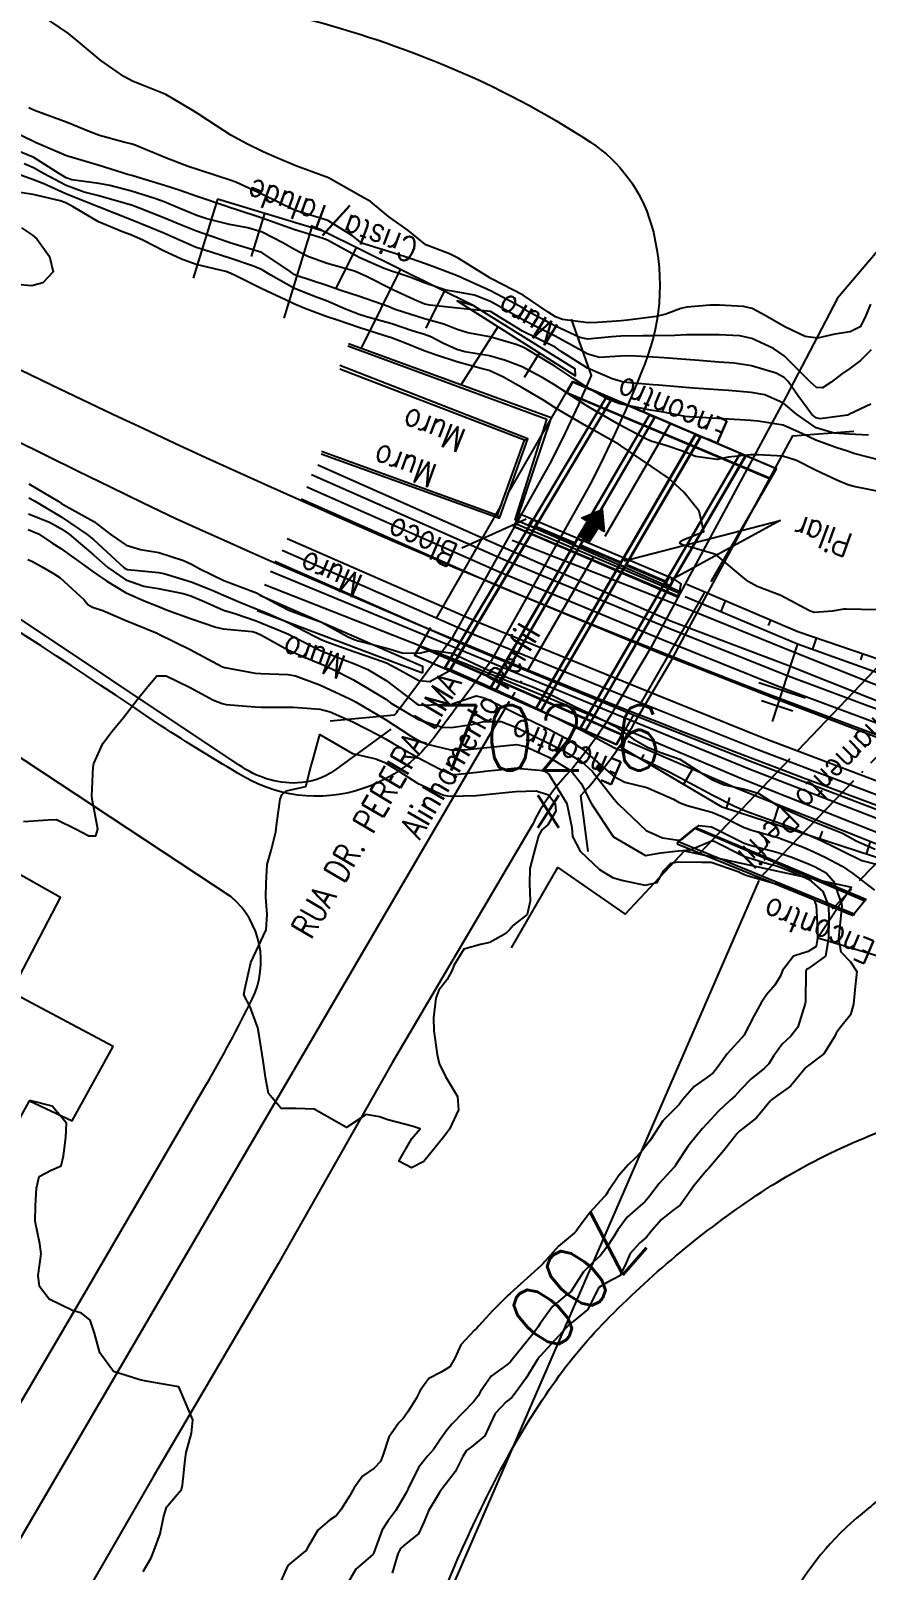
# Model space of a CAD drawing. Header units: metres. Extents: x 286371 to 293043, y 7462578 to 7466404.
# Drawn here: x 287433.1 to 287484.1, y 7465442.6 to 7465536.7 of the extents above; entities that cross this region are included whole.
import ezdxf
from ezdxf.enums import TextEntityAlignment as Align

# ---------------------------------------------------------------- set-up
doc = ezdxf.new("R2010")
doc.units = ezdxf.units.M
doc.header["$MEASUREMENT"] = 0
for name, pattern in [('CONTINUO', [0]), ('TRACEJADO', [8.7, 8, -0.7]), ('TRACO-PONTO', [9.4, 8, -0.7, 0, -0.7])]:
    doc.linetypes.add(name, pattern=pattern)
doc.layers.get('0').update_dxf_attribs({"color": 255})
for name, color, linetype in [('_POSTE', 45, 'Continuous'), ('ALINHAMENTO_PERFIL', 45, 'CONTINUO'), ('BLOCO', 45, 'CONTINUO'), ('Cotas', 45, 'Continuous'), ('Curvas de Nivel 1m', 11, 'Continuous'), ('Curvas de Nivel 5m', 15, 'Continuous'), ('Divisas', 45, 'Continuous'), ('Edificações', 30, 'Continuous'), ('EIXO', 45, 'Continuous'), ('H_TALUDE', 45, 'Continuous'), ('LASTRO', 45, 'Continuous'), ('Linha Férrea', 20, 'Continuous'), ('MURO', 30, 'Continuous'), ('PILAR', 45, 'Continuous'), ('Pontes_Viadutos_Tubos', 190, 'Continuous'), ('Pontos Cotados', 45, 'Continuous'), ('TALUDE', 45, 'Continuous'), ('TEXTO', 45, 'Continuous'), ('TRILHO', 45, 'Continuous'), ('VIADUTO', 190, 'Continuous'), ('Vias primárias', 230, 'Continuous'), ('VIGA', 190, 'Continuous')]:
    doc.layers.add(name, color=color, linetype=linetype)
doc.styles.add('ROMANS', font='romans', dxfattribs={"height": 0.2})
doc.styles.get("Standard").update_dxf_attribs({"font": 'txt.shx'})
doc.styles.add('Style-STANDARD', font='STANDARD.shx')

# ---------------------------------------------------------------- blocks, each defined once
blk = doc.blocks.new('ELVTXT_148')
at = {"layer": 'Pontos Cotados', "linetype": 'Continuous', "style": 'Style-STANDARD'}
for s, height, p in [('702.6', 4, (0, 4)), ('x', 3, (0, 0))]:
    blk.add_text(s, height=height, dxfattribs=at).set_placement(p, align=Align.MIDDLE_CENTER)
blk = doc.blocks.new('SIMB_POSTE')
at = {"color": 0, "linetype": 'Continuous', "flags": 128}
for points in [[(0, 0), (0, 5)], [(-1, 4), (1, 4)], [(-1.5, 3), (1.5, 3)]]:
    blk.add_lwpolyline(points, dxfattribs=at)
for tag in ['desc:', 'cota:', 'pto:']:
    blk.add_attdef(tag, (0, 0), '', height=1)
blk = doc.blocks.new('2DF4841587C24E1918D0B4')
at = {"layer": 'H_TALUDE', "color": 32, "linetype": 'CONTINUO', "flags": 128}
for points in [[(0, 0), (-1.476, -4.839)], [(2.87, -0.875), (2.063, -3.52)], [(5.739, -1.75), (4.055, -7.271)], [(8.472, -2.969), (7.219, -5.498)], [(11.16, -4.302), (8.775, -9.114)], [(13.848, -5.634), (12.73, -7.89)], [(17.127, -7.799), (14.887, -11.338)], [(19.662, -9.403), (18.717, -10.895)]]:
    blk.add_lwpolyline(points, dxfattribs=at)
blk = doc.blocks.new('6F364C1AE16843CE18D0B4')
at = {"layer": 'H_TALUDE', "color": 32, "linetype": 'CONTINUO', "flags": 128}
for points in [[(-34.058, 11.609), (-34.333, 10.965)], [(-31.3, 10.43), (-31.434, 10.115)], [(-28.509, 9.334), (-28.737, 8.664)], [(-25.669, 8.367), (-25.791, 8.009)], [(-22.83, 7.399), (-23.09, 6.636)], [(-19.99, 6.432), (-20.128, 6.027)], [(-17.142, 5.489), (-17.396, 4.717)], [(-14.292, 4.551), (-14.411, 4.191)], [(-11.443, 3.613), (-11.662, 2.946)], [(-8.593, 2.676), (-8.694, 2.368)], [(-5.733, 1.771), (-5.916, 1.178)], [(-2.866, 0.885), (-2.957, 0.593)], [(0, 0), (-0.178, -0.576)]]:
    blk.add_lwpolyline(points, dxfattribs=at)
blk = doc.blocks.new('64A6187C4C4F46E518D0B4')
at = {"layer": 'H_TALUDE', "color": 32, "linetype": 'CONTINUO', "flags": 128}
for points in [[(-36.462, 13.535), (-36.29, 13.827)], [(-33.879, 12.01), (-33.34, 12.923)], [(-31.271, 10.537), (-31.057, 11.193)], [(-28.42, 9.605), (-28.053, 10.727)], [(-25.569, 8.672), (-25.415, 9.143)], [(-22.718, 7.739), (-22.468, 8.503)], [(-19.868, 6.8), (-19.765, 7.107)], [(-17.026, 5.841), (-16.803, 6.501)], [(-14.183, 4.882), (-14.064, 5.234)], [(-11.341, 3.923), (-11.087, 4.673)], [(-8.501, 2.955), (-8.366, 3.344)], [(-5.667, 1.97), (-5.405, 2.726)], [(-2.834, 0.985), (-2.706, 1.352)], [(0, 0), (0.247, 0.712)]]:
    blk.add_lwpolyline(points, dxfattribs=at)

msp = doc.modelspace()

# ---------------------------------------------------------------- hatches: boundary and pattern name
at = {"layer": 'TEXTO'}
msp.add_hatch(color=256, dxfattribs=at).paths.add_polyline_path([(287466.612, 7465505.829), (287467.148, 7465506.691), (287466.783, 7465506.917), (287468.033, 7465507.416), (287468.141, 7465506.074), (287467.775, 7465506.301), (287467.24, 7465505.439)])

# ---------------------------------------------------------------- linework, layer by layer
at = {"layer": 'ALINHAMENTO_PERFIL', "linetype": 'TRACO-PONTO', "flags": 128}
for points in [[(287472.207, 7465512.698), (287462.487, 7465495.905)], [(287503.186, 7465511.323), (287477.667, 7465484.934)]]:
    msp.add_lwpolyline(points, dxfattribs=at)
at = {"layer": 'BLOCO', "linetype": 'CONTINUO'}
for points in [[(287472.41, 7465503.163, 695.95), (287472.825, 7465502.876, 695.903), (287472.746, 7465502.434, 695.845), (287472.741, 7465502.303, 694.997), (287472.643, 7465502.139, 694.921), (287472.617, 7465502.072, 694.723), (287462.644, 7465506.366, 694.607), (287462.635, 7465506.403, 694.991), (287462.741, 7465506.567, 694.982), (287462.817, 7465506.761, 695.963), (287462.953, 7465507.187, 695.746)], [(287462.741, 7465506.567, 694.982), (287472.741, 7465502.303, 694.997)], [(287462.817, 7465506.761, 695.963), (287472.746, 7465502.434, 695.845)], [(287462.953, 7465507.187, 695.746), (287472.125, 7465503.313, 695.95)], [(287462.635, 7465506.403, 694.991), (287472.643, 7465502.139, 694.921)]]:
    msp.add_polyline3d(points, dxfattribs=at)
at = {"layer": 'Curvas de Nivel 1m', "flags": 128}
for points, elevation in [([(287484.401, 7465519.971), (287484.076, 7465519.181), (287483.783, 7465518.577), (287483.17, 7465518.269), (287482.232, 7465518.144), (287481.164, 7465517.9), (287480.409, 7465517.992), (287479.174, 7465518.579), (287477.979, 7465519.273), (287477.19, 7465519.696), (287476.663, 7465519.821), (287475.193, 7465519.91), (287474.613, 7465519.903), (287473.191, 7465519.776), (287472.839, 7465519.7), (287471.914, 7465519.363), (287471.332, 7465519.222), (287471.181, 7465519.199), (287469.58, 7465518.996), (287469.177, 7465518.959), (287467.75, 7465518.851), (287467.175, 7465518.83), (287465.606, 7465519.03), (287465.18, 7465519.195), (287464.729, 7465519.471), (287463.209, 7465520.517), (287461.272, 7465521.524), (287461.224, 7465521.545), (287461.17, 7465521.581), (287459.242, 7465522.777), (287458.716, 7465523.035), (287457.254, 7465523.584), (287456.157, 7465524.496), (287455.277, 7465525.116), (287454.979, 7465525.32), (287454.624, 7465525.628), (287453.881, 7465526.231), (287453.298, 7465526.571), (287451.314, 7465527.684), (287449.325, 7465528.424), (287448.164, 7465528.899), (287447.337, 7465529.274), (287446.331, 7465529.76), (287445.352, 7465530.3), (287443.96, 7465531.201), (287443.371, 7465531.588), (287443.03, 7465531.81), (287441.388, 7465532.781), (287439.86, 7465533.395), (287439.4, 7465533.57), (287438.826, 7465533.873), (287437.418, 7465534.846), (287436.162, 7465535.914), (287435.453, 7465536.509), (287433.746, 7465537.675)], 702), ([(287484.453, 7465517.175), (287483.804, 7465516.524), (287483.137, 7465516.027), (287482.636, 7465515.697), (287482.013, 7465515.211), (287481.476, 7465514.862), (287481.119, 7465514.874), (287480.723, 7465515.23), (287479.147, 7465516.804), (287478.496, 7465517.264), (287477.163, 7465517.867), (287476.429, 7465518.032), (287475.166, 7465518.091), (287474.393, 7465518.098), (287473.165, 7465518.086), (287472.456, 7465518.063), (287471.164, 7465518.038), (287470.519, 7465518.028), (287469.163, 7465518.01), (287468.598, 7465517.978), (287467.16, 7465517.829), (287466.671, 7465517.933), (287465.171, 7465518.619), (287463.569, 7465519.489), (287463.197, 7465519.714), (287462.714, 7465519.989), (287461.213, 7465520.779), (287459.506, 7465521.55), (287459.226, 7465521.669), (287457.862, 7465522.21), (287457.237, 7465522.44), (287456.372, 7465522.733), (287455.246, 7465523.102), (287453.475, 7465523.651), (287453.323, 7465523.721), (287453.256, 7465523.767), (287452.787, 7465524.135), (287451.275, 7465525.089), (287449.298, 7465525.7), (287449.253, 7465525.715), (287447.298, 7465526.664), (287445.661, 7465527.417), (287445.311, 7465527.55), (287444.559, 7465527.786), (287443.32, 7465528.188), (287442.752, 7465528.384), (287441.331, 7465528.932), (287439.519, 7465529.684), (287439.342, 7465529.744), (287438.833, 7465529.872), (287437.35, 7465530.282), (287436.76, 7465530.496), (287435.361, 7465531.072), (287433.599, 7465531.723), (287433.372, 7465531.81), (287433.029, 7465531.96)], 701), ([(287484.289, 7465511.963), (287483.077, 7465512.031), (287482.196, 7465512.089), (287481.082, 7465512.414), (287479.893, 7465513.242), (287479.104, 7465513.909), (287477.955, 7465514.428), (287477.113, 7465514.562), (287475.734, 7465514.686), (287475.115, 7465514.732), (287473.611, 7465514.843), (287473.117, 7465514.877), (287471.472, 7465515.016), (287471.119, 7465515.045), (287469.313, 7465515.209), (287469.122, 7465515.254), (287468.632, 7465515.412), (287467.133, 7465516.053), (287465.531, 7465517.076), (287465.152, 7465517.343), (287464.918, 7465517.468), (287463.17, 7465518.313), (287461.207, 7465519.524), (287459.197, 7465519.72), (287457.512, 7465519.902), (287457.2, 7465519.977), (287456.569, 7465520.239), (287455.213, 7465520.864), (287453.641, 7465521.648), (287453.227, 7465521.849), (287452.907, 7465521.981), (287451.236, 7465522.459), (287450.068, 7465522.875), (287449.248, 7465523.298), (287448.54, 7465523.725), (287447.263, 7465524.365), (287446.398, 7465524.627), (287445.27, 7465524.839), (287443.891, 7465525.179), (287443.278, 7465525.387), (287442.237, 7465525.82), (287441.29, 7465526.21), (287440.715, 7465526.421), (287439.299, 7465526.863), (287437.979, 7465527.209), (287437.306, 7465527.339), (287435.654, 7465527.574), (287435.311, 7465527.688), (287434.89, 7465527.931), (287433.329, 7465528.936), (287431.712, 7465529.606)], 699), ([(287485.053, 7465510.415), (287483.399, 7465510.849), (287483.06, 7465510.957), (287482.299, 7465511.206), (287481.071, 7465511.66), (287480.26, 7465512.053), (287479.084, 7465512.566), (287477.545, 7465512.82), (287477.088, 7465512.856), (287475.44, 7465512.957), (287475.089, 7465512.975), (287473.353, 7465513.077), (287473.091, 7465513.11), (287471.768, 7465513.364), (287471.096, 7465513.48), (287470.973, 7465513.5), (287469.101, 7465513.878), (287468.353, 7465514.168), (287467.116, 7465514.868), (287466.235, 7465515.448), (287465.135, 7465516.186), (287463.393, 7465517.248), (287463.152, 7465517.367), (287462.778, 7465517.5), (287461.171, 7465517.964), (287459.831, 7465518.208), (287459.177, 7465518.413), (287458.354, 7465518.743), (287457.186, 7465519.079), (287455.444, 7465519.621), (287455.196, 7465519.73), (287455.017, 7465519.807), (287453.206, 7465520.441), (287452.076, 7465520.806), (287451.215, 7465521.105), (287449.348, 7465521.713), (287449.225, 7465521.774), (287448.974, 7465521.972), (287447.245, 7465523.133), (287445.305, 7465523.722), (287445.253, 7465523.736), (287445.131, 7465523.776), (287443.263, 7465524.431), (287442.253, 7465524.836), (287441.275, 7465525.245), (287439.73, 7465525.858), (287439.286, 7465526.014), (287439.076, 7465526.079), (287437.294, 7465526.584), (287436.396, 7465526.809), (287435.303, 7465527.209), (287433.924, 7465527.945), (287433.319, 7465528.295), (287432.748, 7465528.538)], 698), ([(287485.024, 7465508.509), (287483.395, 7465508.823), (287483.03, 7465508.923), (287482.342, 7465509.205), (287481.043, 7465509.824), (287479.881, 7465510.412), (287479.055, 7465510.684), (287477.561, 7465510.772), (287477.056, 7465510.766), (287475.747, 7465510.61), (287475.052, 7465510.485), (287473.718, 7465510.67), (287473.058, 7465510.936), (287471.86, 7465511.362), (287471.067, 7465511.581), (287470.736, 7465511.713), (287469.082, 7465512.595), (287467.645, 7465513.426), (287467.099, 7465513.764), (287466.225, 7465514.33), (287465.118, 7465515.039), (287464.405, 7465515.475), (287463.134, 7465516.131), (287462.119, 7465516.535), (287461.15, 7465516.808), (287459.646, 7465517.065), (287459.158, 7465517.189), (287458.298, 7465517.577), (287457.558, 7465517.975), (287457.172, 7465518.111), (287456.434, 7465518.346), (287455.181, 7465518.77), (287453.647, 7465519.187), (287453.189, 7465519.332), (287452.36, 7465519.667), (287451.201, 7465520.164), (287450.473, 7465520.428), (287449.212, 7465520.938), (287447.81, 7465521.736), (287447.229, 7465522.083), (287446.679, 7465522.306), (287445.239, 7465522.799), (287443.78, 7465523.262), (287443.249, 7465523.44), (287442.37, 7465523.818), (287441.261, 7465524.312), (287440.482, 7465524.63), (287439.273, 7465525.115), (287437.321, 7465525.894), (287437.284, 7465525.909), (287437.269, 7465525.91), (287435.296, 7465526.715), (287433.936, 7465527.313), (287433.308, 7465527.567), (287432.203, 7465527.971)], 697), ([(287484.793, 7465501.289), (287482.916, 7465501.335), (287482.787, 7465501.325), (287482.073, 7465501.207), (287480.997, 7465501.139), (287480.913, 7465501.154), (287480.687, 7465501.228), (287478.928, 7465502.167), (287477.496, 7465502.715), (287476.94, 7465503.028), (287476.617, 7465503.289), (287474.965, 7465504.678), (287473.099, 7465505.216), (287472.973, 7465505.248), (287472.774, 7465505.347), (287472.826, 7465505.497), (287472.977, 7465505.566), (287474.241, 7465506.069), (287473.946, 7465507.33), (287473.021, 7465508.483), (287472.061, 7465509.359), (287471.044, 7465510.058), (287469.139, 7465511.328), (287469.064, 7465511.382), (287469.025, 7465511.405), (287467.08, 7465512.516), (287465.466, 7465513.459), (287465.097, 7465513.683), (287464.505, 7465514.071), (287463.115, 7465514.882), (287462.708, 7465515.093), (287462.012, 7465515.517), (287461.132, 7465515.912), (287460.636, 7465516.04), (287459.147, 7465516.442), (287457.861, 7465516.877), (287457.157, 7465517.126), (287455.958, 7465517.613), (287455.168, 7465517.914), (287454.761, 7465518.04), (287453.177, 7465518.548), (287451.875, 7465518.982), (287451.187, 7465519.213), (287449.87, 7465519.704), (287449.198, 7465519.996), (287448.697, 7465520.226), (287447.212, 7465520.932), (287445.546, 7465521.77), (287445.226, 7465521.907), (287445.045, 7465521.959), (287443.233, 7465522.393), (287442.341, 7465522.714), (287441.245, 7465523.228), (287440.028, 7465523.853), (287439.259, 7465524.203), (287438.749, 7465524.385), (287437.271, 7465524.992), (287435.734, 7465525.918), (287435.287, 7465526.149), (287434.943, 7465526.276), (287433.295, 7465526.675), (287432.471, 7465526.792)], 696), ([(287432.588, 7465524.641), (287433.258, 7465524.189), (287433.518, 7465523.95), (287434.291, 7465522.886), (287434.511, 7465521.935), (287433.886, 7465521.272), (287433.211, 7465521.092), (287432.004, 7465521.181)], 696), ([(287433.03, 7465508.989), (287434.826, 7465507.927), (287435.012, 7465507.798), (287435.298, 7465507.632), (287436.996, 7465506.68), (287438.046, 7465505.879), (287438.975, 7465505.233), (287439.839, 7465504.983), (287440.968, 7465504.795), (287442.459, 7465504.307), (287442.95, 7465504.085), (287443.471, 7465503.797), (287444.934, 7465503.083), (287446.018, 7465502.668), (287446.923, 7465502.332), (287448.035, 7465501.728), (287448.908, 7465501.279), (287449.611, 7465500.997), (287450.897, 7465500.535), (287452.484, 7465499.66), (287452.881, 7465499.478), (287453.127, 7465499.404), (287454.874, 7465498.958), (287455.808, 7465498.672), (287456.87, 7465498.641), (287457.629, 7465498.827), (287458.87, 7465498.65), (287460.52, 7465497.878), (287460.857, 7465497.7), (287461.292, 7465497.528), (287462.846, 7465496.939), (287463.73, 7465496.602), (287464.834, 7465496.148), (287466.227, 7465495.453), (287466.82, 7465495.161), (287467.301, 7465494.953), (287468.806, 7465494.185), (287469.945, 7465493.397), (287470.787, 7465492.893), (287471.552, 7465492.604), (287472.776, 7465492.173), (287474.07, 7465491.335), (287474.756, 7465490.897), (287475.468, 7465490.596), (287476.74, 7465490.326), (287477.553, 7465490.095), (287478.725, 7465489.339), (287478.872, 7465489.252), (287480.163, 7465488.683), (287480.712, 7465488.441), (287481.988, 7465487.922), (287482.701, 7465487.644), (287483.523, 7465487.182), (287484.687, 7465486.675)], 696), ([(287433.017, 7465508.14), (287433.383, 7465507.949), (287435, 7465506.983), (287436.589, 7465505.9), (287436.979, 7465505.583), (287438.848, 7465503.866), (287438.953, 7465503.79), (287439.058, 7465503.757), (287440.949, 7465503.573), (287441.259, 7465503.519), (287442.932, 7465502.997), (287444.209, 7465502.501), (287444.92, 7465502.189), (287445.909, 7465501.76), (287446.908, 7465501.354), (287447.536, 7465501.104), (287448.896, 7465500.503), (287450.461, 7465499.691), (287450.881, 7465499.479), (287451.219, 7465499.339), (287452.87, 7465498.739), (287454.226, 7465498.272), (287454.86, 7465498.045), (287455.687, 7465497.612), (287456.845, 7465496.966), (287457.508, 7465496.92), (287458.694, 7465497.567), (287458.8, 7465497.62), (287458.855, 7465497.616), (287458.977, 7465497.563), (287460.842, 7465496.729), (287462.263, 7465496.083), (287462.829, 7465495.83), (287463.573, 7465495.493), (287464.815, 7465494.896), (287465.912, 7465494.353), (287466.801, 7465493.925), (287467.731, 7465493.43), (287468.786, 7465492.861), (287469.657, 7465492.526), (287470.774, 7465492.047), (287472.16, 7465491.364), (287472.76, 7465491.056), (287473.376, 7465490.721), (287474.737, 7465489.993), (287476.106, 7465489.304), (287476.72, 7465489.032), (287478.003, 7465488.558), (287478.71, 7465488.321), (287479.486, 7465488.029), (287480.698, 7465487.513), (287481.363, 7465487.214), (287482.264, 7465486.779), (287482.685, 7465486.568), (287483.875, 7465485.977), (287484.673, 7465485.764)], 697), ([(287433.002, 7465507.161), (287434.279, 7465506.651), (287434.989, 7465506.262), (287435.482, 7465505.917), (287436.965, 7465504.648), (287437.843, 7465503.881), (287438.943, 7465503.13), (287440.042, 7465502.738), (287440.929, 7465502.588), (287442.447, 7465502.288), (287442.919, 7465502.144), (287443.723, 7465501.792), (287444.907, 7465501.274), (287445.607, 7465501.06), (287446.897, 7465500.623), (287448.738, 7465499.864), (287448.885, 7465499.801), (287449.052, 7465499.712), (287450.871, 7465498.789), (287452.315, 7465498.21), (287452.859, 7465498.015), (287453.73, 7465497.641), (287454.844, 7465496.975), (287456.661, 7465495.597), (287456.823, 7465495.495), (287456.955, 7465495.46), (287458.823, 7465495.522), (287458.858, 7465495.53), (287458.941, 7465495.563), (287460.339, 7465496.034), (287460.83, 7465495.913), (287461.636, 7465495.522), (287462.815, 7465494.934), (287463.874, 7465494.423), (287464.802, 7465493.976), (287465.805, 7465493.459), (287466.785, 7465492.828), (287468.403, 7465491.42), (287468.759, 7465491.1), (287469.402, 7465490.757), (287470.75, 7465490.444), (287472.382, 7465489.717), (287472.736, 7465489.516), (287473.208, 7465489.347), (287474.718, 7465488.935), (287475.359, 7465488.67), (287476.705, 7465487.997), (287477.224, 7465487.806), (287478.696, 7465487.404), (287478.803, 7465487.37), (287479.081, 7465487.257), (287480.259, 7465486.805), (287480.685, 7465486.63), (287481.64, 7465486.176), (287482.671, 7465485.628), (287483.33, 7465485.184), (287484.649, 7465484.165)], 698), ([(287432.988, 7465506.203), (287433.609, 7465505.945), (287434.435, 7465505.395), (287434.971, 7465505.045), (287436.567, 7465503.9), (287436.95, 7465503.62), (287437.78, 7465503.043), (287438.931, 7465502.348), (287440.063, 7465501.847), (287440.909, 7465501.525), (287441.433, 7465501.3), (287442.898, 7465500.764), (287444.446, 7465500.226), (287444.889, 7465500.127), (287446.664, 7465499.971), (287446.887, 7465499.915), (287447.237, 7465499.739), (287448.871, 7465498.822), (287450.378, 7465498.175), (287450.859, 7465497.986), (287451.556, 7465497.674), (287452.844, 7465497.012), (287454.319, 7465496.145), (287454.827, 7465495.825), (287455.11, 7465495.62), (287456.809, 7465494.591), (287458.257, 7465494.118), (287458.802, 7465494.095), (287460.063, 7465494.288), (287460.808, 7465494.479), (287461.857, 7465494.47), (287462.803, 7465494.103), (287464.044, 7465493.486), (287464.789, 7465493.116), (287465.475, 7465492.772), (287466.773, 7465492.028), (287467.422, 7465491.435), (287468.739, 7465489.745), (287469.022, 7465489.41), (287470.703, 7465487.811), (287471.708, 7465487.369), (287472.692, 7465487.228), (287472.808, 7465487.237), (287472.982, 7465487.35), (287473.932, 7465488.113), (287474.705, 7465488.032), (287476.16, 7465487.302), (287476.69, 7465487.03), (287477.069, 7465486.908), (287478.682, 7465486.485), (287479.61, 7465486.178), (287480.672, 7465485.762), (287481.035, 7465485.593), (287481.699, 7465485.214), (287482.157, 7465484.705), (287482.636, 7465483.33), (287482.659, 7465483.194), (287482.631, 7465483.009), (287482.457, 7465481.207), (287482.592, 7465480.403), (287483.179, 7465479.789), (287483.568, 7465479.19), (287483.477, 7465478.275), (287483.361, 7465477.192), (287483.187, 7465476.542), (287482.522, 7465475.713), (287482.303, 7465475.422), (287482.206, 7465475.209), (287481.556, 7465474.161), (287480.486, 7465473.353), (287480.419, 7465473.302), (287480.369, 7465473.236), (287479.529, 7465472.188), (287478.457, 7465471.433), (287478.359, 7465471.363), (287478.276, 7465471.267), (287477.456, 7465470.262), (287476.426, 7465469.451), (287476.34, 7465469.381), (287476.268, 7465469.297), (287475.46, 7465468.257), (287474.651, 7465467.321), (287474.53, 7465467.184), (287474.39, 7465467.028), (287473.619, 7465466.092), (287473.1, 7465465.343), (287472.784, 7465464.921), (287472.353, 7465464.603), (287471.657, 7465464.052), (287471.058, 7465463.374), (287470.737, 7465462.969), (287470.322, 7465462.613), (287469.746, 7465461.959), (287469.5, 7465461.397), (287469.1, 7465460.594), (287468.285, 7465460.173), (287467.819, 7465459.883), (287467.574, 7465459.425), (287467.157, 7465458.535), (287466.249, 7465457.806), (287466.041, 7465457.653), (287465.852, 7465457.45), (287464.217, 7465455.678), (287464.077, 7465455.486), (287463.367, 7465454.327), (287462.78, 7465453.506), (287462.511, 7465453.177), (287462.175, 7465452.9), (287461.495, 7465452.193), (287461.181, 7465451.529), (287460.859, 7465450.818), (287460.134, 7465450.223), (287459.753, 7465449.927), (287459.524, 7465449.553), (287459.046, 7465448.625), (287458.247, 7465447.572), (287458.175, 7465447.491), (287458.091, 7465447.372), (287457.416, 7465446.242), (287457.167, 7465445.588), (287456.805, 7465444.837), (287456.043, 7465444.23), (287455.707, 7465443.941), (287455.555, 7465443.612), (287455.198, 7465442.429)], 699), ([(287432.71, 7465488.354), (287434.198, 7465488.455), (287434.712, 7465488.485), (287435.881, 7465487.917), (287436.698, 7465487.483), (287437.111, 7465487.485), (287437.231, 7465487.897), (287436.893, 7465489.74), (287436.876, 7465489.902), (287436.958, 7465491.705), (287436.996, 7465491.901), (287437.545, 7465493.131), (287438.109, 7465493.885), (287438.807, 7465494.709), (287439.689, 7465495.851), (287440.185, 7465496.493), (287440.846, 7465497.265), (287441.41, 7465497.262), (287442.835, 7465496.559), (287444.293, 7465495.782), (287444.821, 7465495.561), (287445.082, 7465495.509), (287446.818, 7465495.371), (287447.202, 7465495.355), (287448.819, 7465495.351), (287449.176, 7465495.352), (287450.817, 7465495.226), (287451.432, 7465495.058), (287452.806, 7465494.45), (287454.398, 7465493.63), (287454.791, 7465493.419), (287455.255, 7465493.149), (287456.774, 7465492.275), (287458.09, 7465491.575), (287458.76, 7465491.279), (287459.08, 7465491.239), (287460.762, 7465491.421), (287460.867, 7465491.429), (287461.691, 7465491.521), (287462.65, 7465491.622), (287462.766, 7465491.626), (287464.449, 7465491.479), (287464.761, 7465491.258), (287465.865, 7465489.457), (287466.17, 7465487.995), (287466.213, 7465487.452), (287466.691, 7465486.555), (287467.871, 7465485.426), (287468.657, 7465484.942), (287469.303, 7465484.756), (287470.65, 7465484.475), (287471.385, 7465484.642), (287471.799, 7465485.367), (287472.21, 7465485.822), (287472.672, 7465485.889), (287474.12, 7465485.885), (287474.672, 7465485.868), (287476.32, 7465485.3), (287476.662, 7465485.141), (287476.887, 7465485.064), (287478.653, 7465484.551), (287479.671, 7465484.227), (287480.643, 7465483.823), (287480.964, 7465483.553), (287481.085, 7465483.225), (287481.163, 7465481.774), (287481.175, 7465481.226), (287481.093, 7465480.731), (287480.592, 7465480.421), (287479.705, 7465480.13), (287479.03, 7465479.258), (287478.905, 7465478.924), (287478.56, 7465478.356), (287478.064, 7465477.76), (287477.736, 7465477.277), (287477.302, 7465476.514), (287476.665, 7465475.292), (287476.605, 7465475.201), (287476.511, 7465475.096), (287475.649, 7465474.155), (287475.054, 7465473.316), (287474.801, 7465472.998), (287474.475, 7465472.749), (287473.64, 7465472.163), (287472.934, 7465471.347), (287472.723, 7465471.077), (287472.446, 7465470.792), (287471.736, 7465470.064), (287471.275, 7465469.372), (287470.941, 7465468.852), (287470.406, 7465468.178), (287470.017, 7465467.773), (287469.628, 7465467.396), (287469.053, 7465466.735), (287468.369, 7465465.728), (287468.244, 7465465.538), (287468.144, 7465465.418), (287467.298, 7465464.482), (287466.523, 7465463.442), (287466.44, 7465463.335), (287466.331, 7465463.232), (287465.368, 7465462.409), (287464.529, 7465461.471), (287464.422, 7465461.353), (287464.301, 7465461.238), (287462.404, 7465459.512), (287462.272, 7465459.393), (287461.331, 7465458.455), (287460.5, 7465457.541), (287460.378, 7465457.406), (287460.24, 7465457.287), (287459.395, 7465456.389), (287459.027, 7465455.562), (287458.728, 7465455.045), (287458.201, 7465454.71), (287457.447, 7465454.334), (287456.911, 7465453.594), (287456.665, 7465453.109), (287456.164, 7465452.3), (287455.874, 7465451.893), (287455.624, 7465451.612), (287455.013, 7465450.749), (287454.631, 7465449.627), (287454.489, 7465449.258), (287454.112, 7465448.851), (287453.39, 7465448.36), (287452.881, 7465447.653), (287452.601, 7465447.142), (287452.074, 7465446.299), (287451.791, 7465445.946), (287451.388, 7465445.675), (287450.675, 7465445.065), (287450.038, 7465443.986), (287449.941, 7465443.791), (287449.801, 7465443.698), (287448.836, 7465442.898), (287448.308, 7465441.72)], 701), ([(287440.015, 7465442.543), (287440.488, 7465443.377), (287440.686, 7465443.835), (287441.04, 7465444.839), (287441.245, 7465445.827), (287441.424, 7465446.474), (287442.085, 7465447.24), (287442.351, 7465447.55), (287442.413, 7465447.81), (287442.562, 7465449.364), (287442.639, 7465449.807), (287442.956, 7465450.989), (287443.039, 7465451.801), (287442.184, 7465453.814), (287440.189, 7465454.167), (287439.797, 7465454.243), (287438.197, 7465454.749), (287437.358, 7465455.887), (287437.036, 7465457.089), (287436.779, 7465457.896), (287436.25, 7465458.316), (287435.683, 7465458.483), (287434.263, 7465459.172), (287433.685, 7465459.943), (287433.606, 7465460.622), (287433.778, 7465461.942), (287433.697, 7465462.563), (287433.411, 7465463.948), (287433.424, 7465464.882), (287433.49, 7465465.948), (287433.662, 7465466.668), (287434.391, 7465467.055), (287434.997, 7465467.324), (287435.149, 7465467.923), (287435.281, 7465469.062), (287435.322, 7465469.921), (287434.45, 7465470.976), (287433.093, 7465471.317)], 701)]:
    msp.add_lwpolyline(points, dxfattribs=dict(at, elevation=elevation))
at = {"layer": 'Curvas de Nivel 1m', "elevation": 702, "flags": 128}
msp.add_lwpolyline([(287463.998, 7465490.233), (287464.742, 7465489.99), (287465.149, 7465489.468), (287465.208, 7465488.986), (287464.714, 7465488.154), (287464.34, 7465487.849), (287464.144, 7465487.483), (287463.832, 7465486.342), (287463.612, 7465485.49), (287463.588, 7465484.558), (287463.64, 7465483.489), (287463.45, 7465482.669), (287462.615, 7465482.034), (287462.373, 7465481.744), (287462.144, 7465481.511), (287461.162, 7465480.967), (287460.6, 7465480.838), (287459.591, 7465480.552), (287458.966, 7465479.559), (287458.868, 7465479.27), (287458.567, 7465478.706), (287458.065, 7465478.061), (287457.868, 7465477.575), (287457.73, 7465476.372), (287457.756, 7465475.576), (287457.947, 7465474.118), (287458.068, 7465473.571), (287458.472, 7465472.789), (287459.188, 7465471.553), (287459.256, 7465470.738), (287458.707, 7465469.56), (287458.591, 7465469.392), (287458.418, 7465469.177), (287457.137, 7465467.59), (287456.388, 7465467.19), (287455.616, 7465467.616), (287456.415, 7465468.986), (287456.924, 7465469.587), (287456.426, 7465469.745), (287454.933, 7465470.126), (287454.434, 7465470.319), (287453.617, 7465470.466), (287452.424, 7465469.664), (287450.44, 7465470.776), (287449.326, 7465470.826), (287448.441, 7465470.832), (287447.658, 7465471.736), (287447.469, 7465472.745), (287447.34, 7465473.742), (287447.102, 7465475.159), (287447.003, 7465475.747), (287446.543, 7465477.043), (287446.158, 7465477.76), (287446.208, 7465478.111), (287446.584, 7465479.754), (287447.512, 7465481.736), (287447.567, 7465482.675), (287447.491, 7465483.737), (287447.511, 7465484.592), (287447.579, 7465485.731), (287447.83, 7465486.584), (287448.113, 7465487.723), (287448.176, 7465488.259), (287448.378, 7465489.72), (287448.467, 7465489.989), (287448.742, 7465490.238), (287449.943, 7465490.5), (287450.246, 7465491.692), (287450.354, 7465492.107), (287450.794, 7465493.684), (287452.777, 7465492.512), (287454.213, 7465492.193), (287454.769, 7465491.965), (287455.326, 7465491.616), (287456.751, 7465490.692), (287458.341, 7465489.969), (287458.739, 7465489.9), (287460.341, 7465489.939), (287460.741, 7465489.979), (287462.128, 7465490.129), (287462.744, 7465490.183)], close=True, dxfattribs=at)
at = {"layer": 'Curvas de Nivel 5m', "elevation": 700, "flags": 128}
for points in [[(287484.426, 7465513.853), (287483.094, 7465513.223), (287483.076, 7465513.213), (287483.001, 7465513.196), (287481.344, 7465512.967), (287481.091, 7465513.026), (287480.832, 7465513.228), (287479.975, 7465514.378), (287479.374, 7465515.251), (287479.128, 7465515.495), (287478.647, 7465515.746), (287477.138, 7465516.196), (287476.083, 7465516.357), (287475.141, 7465516.431), (287473.951, 7465516.523), (287473.143, 7465516.585), (287471.817, 7465516.691), (287471.144, 7465516.738), (287469.724, 7465516.817), (287469.145, 7465516.798), (287467.86, 7465516.707), (287467.146, 7465516.92), (287466.204, 7465517.449), (287465.162, 7465518.016), (287464.132, 7465518.523), (287463.184, 7465519.001), (287462.323, 7465519.508), (287461.203, 7465520.138), (287460.233, 7465520.514), (287459.211, 7465520.695), (287458.474, 7465520.83), (287457.219, 7465521.256), (287456.293, 7465521.608), (287455.489, 7465521.88), (287455.229, 7465521.965), (287454.716, 7465522.148), (287453.241, 7465522.808), (287451.623, 7465523.679), (287451.257, 7465523.884), (287450.943, 7465524.005), (287449.266, 7465524.509), (287448.07, 7465524.935), (287447.276, 7465525.227), (287445.612, 7465525.77), (287445.286, 7465525.88), (287445.122, 7465525.941), (287443.295, 7465526.55), (287442.196, 7465526.925), (287441.305, 7465527.228), (287439.368, 7465527.809), (287439.313, 7465527.823), (287439.141, 7465527.867), (287437.322, 7465528.446), (287436.573, 7465528.658), (287435.331, 7465529.022), (287433.472, 7465529.823), (287433.343, 7465529.894), (287433.229, 7465529.956), (287431.357, 7465530.842)], [(287432.96, 7465504.362), (287433.241, 7465504.241), (287433.792, 7465503.948), (287434.533, 7465503.518), (287434.944, 7465503.257), (287436.4, 7465501.902), (287436.634, 7465501.614), (287436.915, 7465501.459), (287437.54, 7465501.257), (287438.9, 7465500.663), (287440.854, 7465499.866), (287440.884, 7465499.851), (287440.926, 7465499.834), (287442.87, 7465498.869), (287444.802, 7465497.828), (287444.854, 7465497.802), (287444.993, 7465497.772), (287446.849, 7465497.432), (287447.188, 7465497.4), (287448.848, 7465497.342), (287449.297, 7465497.258), (287450.839, 7465496.69), (287452.622, 7465495.863), (287452.826, 7465495.754), (287453.005, 7465495.652), (287454.809, 7465494.59), (287456.334, 7465493.601), (287456.79, 7465493.322), (287457.262, 7465493.112), (287458.782, 7465492.746), (287459.603, 7465492.731), (287460.784, 7465492.859), (287461.386, 7465492.925), (287462.787, 7465493.059), (287463.345, 7465492.937), (287464.776, 7465492.286), (287466.128, 7465491.454), (287466.753, 7465490.69), (287467.378, 7465489.435), (287468.704, 7465487.439), (287468.726, 7465487.414), (287470.678, 7465486.289), (287471.603, 7465486.448), (287472.682, 7465486.563), (287473.401, 7465486.626), (287474.692, 7465487.171), (287474.854, 7465487.16), (287476.678, 7465486.248), (287478.174, 7465485.769), (287478.67, 7465485.642), (287478.956, 7465485.547), (287479.715, 7465485.249), (287480.658, 7465484.806), (287481.504, 7465484.075), (287481.851, 7465483.21), (287481.87, 7465482.457), (287481.847, 7465481.216), (287481.667, 7465480.139), (287480.576, 7465479.349), (287480.495, 7465479.316), (287480.45, 7465479.236), (287480.442, 7465477.34), (287480.429, 7465477.236), (287479.969, 7465475.796), (287479.546, 7465475.249), (287479.015, 7465474.748), (287478.495, 7465474.015), (287478.205, 7465473.552), (287477.92, 7465473.273), (287477.126, 7465472.633), (287476.464, 7465471.955), (287476.149, 7465471.608), (287475.818, 7465471.304), (287475.111, 7465470.648), (287474.433, 7465469.908), (287474.16, 7465469.597), (287473.924, 7465469.332), (287473.25, 7465468.503), (287472.509, 7465467.353), (287472.462, 7465467.284), (287472.392, 7465467.21), (287471.497, 7465466.248), (287470.852, 7465465.377), (287470.628, 7465465.113), (287470.357, 7465464.89), (287469.554, 7465464.188), (287468.985, 7465463.405), (287468.74, 7465462.996), (287468.318, 7465462.345), (287467.906, 7465461.825), (287467.469, 7465461.427), (287466.893, 7465460.838), (287466.281, 7465459.881), (287466.106, 7465459.618), (287465.879, 7465459.45), (287464.99, 7465458.737), (287464.247, 7465457.679), (287464.128, 7465457.477), (287463.775, 7465457.022), (287462.554, 7465455.509), (287462.403, 7465455.32), (287462.209, 7465455.154), (287461.247, 7465454.48), (287460.598, 7465453.538), (287460.451, 7465453.27), (287460.174, 7465452.903), (287459.5, 7465452.219), (287458.871, 7465451.564), (287458.539, 7465451.177), (287458.139, 7465450.595), (287457.724, 7465449.986), (287457.355, 7465449.586), (287456.808, 7465448.899), (287456.185, 7465447.603), (287456.16, 7465447.536), (287456.091, 7465447.393), (287455.435, 7465446.253), (287454.947, 7465445.621), (287454.595, 7465445.088), (287454.061, 7465443.634), (287454.057, 7465443.611), (287454.033, 7465443.581), (287452.992, 7465442.678), (287452.392, 7465441.659)]]:
    msp.add_lwpolyline(points, dxfattribs=at)
at = {"layer": 'Divisas'}
msp.add_lwpolyline([(287455.118, 7465493.994), (287451.712, 7465491.503, -0.152218), (287449.4, 7465490.713, -0.165346), (287445.872, 7465491.807), (287430.172, 7465502.265), (287415.999, 7465511.075), (287400.595, 7465520.159), (287379.409, 7465533.61), (287361.33, 7465545.657), (287347.271, 7465554.664), (287330.164, 7465565.325), (287322.013, 7465570.671), (287299.116, 7465585.175), (287282.982, 7465595.897), (287259.549, 7465610.5), (287234.588, 7465626.321), (287224.705, 7465633.523), (287213.412, 7465641.037), (287204.575, 7465647.334), (287191.436, 7465655.657)], format="xyb", dxfattribs=at)
msp.add_lwpolyline([(287462.501, 7465480.642), (287465.314, 7465485.559), (287469.433, 7465482.699), (287473.05, 7465486.563), (287483.248, 7465484.355), (287481.188, 7465481.244), (287505.013, 7465474.105), (287533.314, 7465465.51), (287568.562, 7465454.848), (287598.522, 7465446.249), (287616.522, 7465440.867), (287644.868, 7465432.677), (287675.483, 7465423.926), (287700.526, 7465416.632), (287720.386, 7465411.758), (287772.201, 7465395.224), (287791.174, 7465388.072), (287809.365, 7465379.935)], dxfattribs=at)
at = {"layer": 'Edificações'}
msp.add_lwpolyline([(287403.633, 7465479.929), (287429.973, 7465465.67), (287433.07, 7465471.287), (287435.679, 7465470.066), (287438.177, 7465474.611), (287431.939, 7465477.931), (287434.956, 7465483.718), (287424.065, 7465489.846), (287426.308, 7465493.53), (287414.747, 7465500.228)], close=True, dxfattribs=at)
at = {"layer": 'Edificações', "elevation": 697.231}
msp.add_lwpolyline([(287456.952, 7465435.402, -0.071626), (287458.922, 7465442.643, -0.015856), (287461.472, 7465448.055, -0.032372), (287464.818, 7465453.678, -0.043357), (287468.264, 7465457.869, -0.049273), (287477.124, 7465465.294, -0.078721), (287487.856, 7465470.372, -0.073595), (287501.828, 7465472.311, -0.080647), (287518.376, 7465469.471), (287511.522, 7465451.24), (287508.499, 7465452.246, 0.048931), (287504.829, 7465453.081, 0.068244), (287498.413, 7465453.014, 0.054829), (287491.627, 7465451.235, 0.088017), (287485.978, 7465447.838, -0.008168), (287483.892, 7465446.079, 0.100744), (287479.391, 7465440.576, 0.050704)], format="xyb", dxfattribs=at)
at = {"layer": 'EIXO', "linetype": 'CONTINUO'}
for points in [[(287510.807, 7465485.206, 695.22), (287500.512, 7465488.709, 695.167), (287489.017, 7465492.786, 695.148), (287478.927, 7465496.556, 695.115), (287471.754, 7465499.43, 695.094), (287461.809, 7465503.565, 695.086), (287449.997, 7465508.788, 695.09)], [(287509.446, 7465481.377, 695.186), (287499.278, 7465484.77, 695.199), (287487.533, 7465488.927, 695.197), (287477.527, 7465492.735, 695.201), (287470.098, 7465495.721, 695.204), (287460.206, 7465499.765, 695.199), (287448.482, 7465504.908, 695.193)]]:
    msp.add_polyline3d(points, dxfattribs=at)
at = {"layer": 'LASTRO', "linetype": 'CONTINUO'}
for points in [[(287450.676, 7465510.149, 695.069), (287462.269, 7465505.007, 695.012), (287472.268, 7465500.597, 695.053), (287479.358, 7465497.92, 695.092), (287489.261, 7465493.959, 695.12), (287500.945, 7465490.277, 695.078), (287511.31, 7465486.523, 695.135)], [(287511.549, 7465487.57, 694.89), (287501.493, 7465491.225, 694.761), (287489.419, 7465494.839, 695.03), (287479.807, 7465498.666, 694.909), (287472.783, 7465501.52, 694.716), (287462.526, 7465505.522, 694.704)], [(287508.79, 7465479.283, 695.142), (287498.146, 7465483.036, 695.006), (287486.989, 7465486.806, 695.023), (287476.644, 7465490.922, 695.083), (287469.718, 7465493.866, 695.245), (287459.41, 7465498.099, 695.25), (287447.404, 7465502.815, 694.934)], [(287509.139, 7465479.992, 695.225), (287498.318, 7465483.733, 695.234), (287487.152, 7465487.622, 695.215), (287477, 7465491.553, 695.245), (287469.823, 7465494.505, 695.244), (287447.77, 7465503.641, 695.271)]]:
    msp.add_polyline3d(points, dxfattribs=at)
at = {"layer": 'Linha Férrea'}
for points in [[(286381.904, 7466191.536, -0.034817), (286483.632, 7466136.228), (286637.591, 7466036.029), (286881.465, 7465875.709), (287117.31, 7465719.492, 0.005418), (287238.164, 7465637.942, 0.010292), (287320.607, 7465583.016, 0.018788), (287399.315, 7465533.455, 0.057979), (287521.866, 7465481.386), (287711.724, 7465426.477, -0.002898), (287879.49, 7465377.762), (287927.275, 7465363.247), (287977.962, 7465347.669), (288011.308, 7465337.663), (288037.937, 7465330.828), (288090.192, 7465315.26), (288107.16, 7465310.122)], [(287835.179, 7465381.466, 0.010304), (287693.156, 7465427.508), (287537.994, 7465472.45, -0.040382), (287441.992, 7465506.855, -0.042368), (287320.572, 7465578.566, -0.008489), (287246.958, 7465627.065, -0.004773), (287110.875, 7465718.76), (286883.882, 7465869.126), (286836.139, 7465900.582), (286681.718, 7466001.989, 0.002623), (286488.21, 7466128.277, 0.036116), (286381.904, 7466186.943, 0.036116)]]:
    msp.add_lwpolyline(points, format="xyb", dxfattribs=at)
at = {"layer": 'MURO', "linetype": 'CONTINUO'}
for points in [[(287460.183, 7465519.866, 703.155), (287459.177, 7465520.166, 699.816), (287466.405, 7465515.592, 698.142), (287466.377, 7465516.013, 701.815)], [(287460.183, 7465519.866, 703.155), (287466.377, 7465516.013, 701.815)], [(287462.798, 7465506.776, 695.967), (287462.721, 7465506.8, 694.595), (287464.657, 7465512.93, 695.034), (287452.497, 7465517.404, 694.473)], [(287452.536, 7465517.56, 695.208), (287464.922, 7465513.053, 695.899), (287462.798, 7465506.776, 695.967)], [(287450.882, 7465510.818, 695.11), (287461.766, 7465506.902, 694.583), (287463.49, 7465511.748, 694.672), (287452.014, 7465516.219, 694.373)], [(287463.277, 7465511.668, 695.607), (287452.004, 7465516.006, 695.523)], [(287461.635, 7465507.081, 696.086), (287463.277, 7465511.668, 695.607), (287463.49, 7465511.748, 694.672)], [(287450.884, 7465510.99, 696.152), (287461.635, 7465507.081, 696.086), (287461.766, 7465506.902, 694.583)], [(287447.122, 7465502.188, 694.947), (287457.065, 7465497.848, 694.968), (287457.06, 7465497.424, 698.334)], [(287457.06, 7465497.424, 698.334), (287446.969, 7465501.223, 699.022)]]:
    msp.add_polyline3d(points, dxfattribs=at)
at = {"layer": 'PILAR', "linetype": 'CONTINUO'}
for points in [[(287464.077, 7465506.688, 696.085), (287463.747, 7465506.831, 696.085), (287463.545, 7465506.467, 695.968), (287463.872, 7465506.317, 695.97)], [(287466.294, 7465505.254, 695.964), (287466.512, 7465505.627, 696.014), (287466.842, 7465505.484, 696.014), (287466.623, 7465505.113, 695.959)], [(287469.415, 7465503.912, 695.94), (287469.619, 7465504.268, 695.94), (287469.3, 7465504.41, 696.012), (287469.101, 7465504.065, 695.944)], [(287471.895, 7465502.878, 695.925), (287472.18, 7465502.727, 695.916), (287472.41, 7465503.163, 695.95), (287472.125, 7465503.313, 695.95)]]:
    msp.add_polyline3d(points, close=True, dxfattribs=at)
for points in [[(287463.545, 7465506.467, 695.968), (287463.553, 7465506.471, 701.121), (287463.749, 7465506.821, 701.121)], [(287463.747, 7465506.831, 696.085), (287463.749, 7465506.821, 701.121), (287464.066, 7465506.685, 701.113)], [(287464.077, 7465506.688, 696.085), (287464.066, 7465506.685, 701.113), (287463.869, 7465506.328, 701.113)], [(287463.872, 7465506.317, 695.97), (287463.869, 7465506.328, 701.113), (287463.553, 7465506.471, 701.121)], [(287466.512, 7465505.627, 696.014), (287466.514, 7465505.617, 701.101), (287466.308, 7465505.258, 701.101)], [(287466.294, 7465505.254, 695.964), (287466.308, 7465505.258, 701.101), (287466.62, 7465505.121, 701.107)], [(287466.842, 7465505.484, 696.014), (287466.831, 7465505.481, 701.107), (287466.514, 7465505.617, 701.101)], [(287466.623, 7465505.113, 695.959), (287466.62, 7465505.121, 701.107), (287466.831, 7465505.481, 701.107)], [(287469.101, 7465504.065, 695.944), (287469.112, 7465504.067, 701.12), (287469.413, 7465503.923, 701.134)], [(287469.3, 7465504.41, 696.012), (287469.302, 7465504.402, 701.12), (287469.112, 7465504.067, 701.12)], [(287469.619, 7465504.268, 695.94), (287469.612, 7465504.267, 701.134), (287469.302, 7465504.402, 701.12)], [(287469.415, 7465503.912, 695.94), (287469.413, 7465503.923, 701.134), (287469.612, 7465504.267, 701.134)], [(287471.895, 7465502.878, 695.925), (287471.91, 7465502.882, 701.102), (287472.128, 7465503.299, 701.102)], [(287472.18, 7465502.727, 695.916), (287472.179, 7465502.74, 701.119), (287471.91, 7465502.882, 701.102)], [(287472.125, 7465503.313, 695.95), (287472.128, 7465503.299, 701.102), (287472.396, 7465503.157, 701.119)], [(287472.41, 7465503.163, 695.95), (287472.396, 7465503.157, 701.119), (287472.179, 7465502.74, 701.119)]]:
    msp.add_polyline3d(points, dxfattribs=at)
at = {"layer": 'Pontes_Viadutos_Tubos'}
for points in [[(287451.432, 7465494.512), (287455.354, 7465494.876, 0.01711), (287455.629, 7465495.22), (287458.934, 7465499.667), (287464.752, 7465510.043, 0.020026), (287467.366, 7465515.602), (287466.148, 7465519.058)], [(287467.178, 7465486.52), (287466.722, 7465489.942, 0.050152), (287470.028, 7465494.43), (287472.246, 7465498.176), (287479.66, 7465511.917), (287483.384, 7465512.199)]]:
    msp.add_lwpolyline(points, format="xyb", dxfattribs=at)
at = {"layer": 'TALUDE', "linetype": 'CONTINUO'}
for points in [[(287460.183, 7465519.866, 703.155), (287450.989, 7465524.423, 700.48), (287444.539, 7465526.39, 700.595)], [(287512.461, 7465489.341, 695.7), (287502.055, 7465492.555, 695.559), (287490.054, 7465496.505, 695.612), (287479.966, 7465499.942, 695.533), (287473.186, 7465502.84, 695.62)], [(287473.091, 7465502.106, 694.918), (287479.943, 7465499.219, 695.103), (287489.711, 7465495.711, 695.05), (287501.803, 7465491.978, 694.85), (287512.178, 7465488.807, 694.93)], [(287506.885, 7465478.625, 695.883), (287497.488, 7465481.891, 697.079), (287486.347, 7465485.65, 697.177), (287475.36, 7465489.245, 697.561), (287469.082, 7465492.95, 696.187)], [(287508.663, 7465478.791, 695.239), (287497.941, 7465482.612, 695.057), (287486.837, 7465486.163, 695.029), (287476.351, 7465490.34, 695.281), (287469.6, 7465493.245, 695.294)]]:
    msp.add_polyline3d(points, dxfattribs=at)
at = {"layer": 'TEXTO', "linetype": 'CONTINUO'}
for p, q in [((287462.351, 7465495.694), (287356.469, 7465314.422)), ((287477.585, 7465484.75), (287398.375, 7465302.251))]:
    msp.add_line(p, q, dxfattribs=at)
at = {"layer": 'TEXTO', "linetype": 'CONTINUO', "flags": 128}
for points in [[(287466.812, 7465506.929), (287466.82, 7465506.894)], [(287466.906, 7465506.966), (287466.94, 7465506.819)], [(287467, 7465507.004), (287467.06, 7465506.745)], [(287467.406, 7465505.706), (287467.094, 7465507.041)], [(287467.331, 7465505.586), (287467.094, 7465506.603)], [(287467.481, 7465505.826), (287467.188, 7465507.079)], [(287467.555, 7465505.946), (287467.282, 7465507.116)], [(287467.63, 7465506.066), (287467.376, 7465507.154)], [(287467.704, 7465506.186), (287467.47, 7465507.191)], [(287467.781, 7465506.297), (287467.564, 7465507.229)], [(287467.901, 7465506.222), (287467.657, 7465507.266)], [(287468.022, 7465506.148), (287467.751, 7465507.304)], [(287468.14, 7465506.081), (287467.845, 7465507.341)], [(287468.087, 7465506.748), (287467.939, 7465507.379)], [(287466.646, 7465505.883), (287466.666, 7465505.795)], [(287466.72, 7465506.003), (287466.786, 7465505.72)], [(287466.795, 7465506.123), (287466.907, 7465505.646)], [(287466.87, 7465506.243), (287467.027, 7465505.571)], [(287467.147, 7465505.496), (287466.944, 7465506.363)], [(287467.257, 7465505.465), (287467.019, 7465506.483)]]:
    msp.add_lwpolyline(points, dxfattribs=at)
at = {"layer": 'TEXTO', "linetype": 'CONTINUO'}
for points in [[(287459.457, 7465505.086, 0), (287463.382, 7465506.852, 0)], [(287469.374, 7465504.287, 0), (287478.888, 7465506.743, 0), (287472.226, 7465503.098, 0)]]:
    msp.add_polyline3d(points, dxfattribs=at)
msp.add_polyline3d([(287466.612, 7465505.829, 0), (287467.148, 7465506.691, 0), (287466.783, 7465506.917, 0), (287468.033, 7465507.416, 0), (287468.141, 7465506.074, 0), (287467.775, 7465506.301, 0), (287467.24, 7465505.439, 0)], close=True, dxfattribs=at)
at = {"layer": 'TRILHO', "linetype": 'CONTINUO'}
for points in [[(287511.127, 7465485.933, 695.384), (287500.775, 7465489.465, 695.324), (287489.291, 7465493.538, 695.306), (287479.216, 7465497.302, 695.266), (287472.056, 7465500.17, 695.248), (287462.124, 7465504.3, 695.24), (287450.273, 7465509.54, 695.24)], [(287510.593, 7465484.425, 695.427), (287500.248, 7465487.907, 695.383), (287488.764, 7465491.981, 695.361), (287478.657, 7465495.827, 695.333), (287471.469, 7465498.658, 695.311), (287461.399, 7465502.851, 695.304), (287449.662, 7465508.048, 695.31)], [(287509.796, 7465482.09, 695.363), (287499.539, 7465485.526, 695.368), (287487.809, 7465489.678, 695.371), (287477.818, 7465493.48, 695.369), (287470.398, 7465496.463, 695.368), (287460.518, 7465500.502, 695.36), (287448.804, 7465505.64, 695.363)], [(287509.162, 7465480.573, 695.38), (287498.508, 7465484.168, 695.401), (287487.36, 7465488.098, 695.394), (287477.242, 7465491.972, 695.403), (287469.937, 7465494.859, 695.411), (287459.821, 7465499.048, 695.408), (287448.036, 7465504.236, 695.392)]]:
    msp.add_polyline3d(points, dxfattribs=at)
at = {"layer": 'VIADUTO', "linetype": 'TRACEJADO', "flags": 128}
for points in [[(287466.223, 7465515.264), (287456.577, 7465498.517)], [(287473.982, 7465486.415), (287499.231, 7465512.894)], [(287478.662, 7465509.93), (287468.903, 7465493.069)], [(287507.43, 7465509.238), (287482.065, 7465483.008)]]:
    msp.add_lwpolyline(points, dxfattribs=at)
at = {"layer": 'VIADUTO', "linetype": 'CONTINUO'}
for points in [[(287466.223, 7465515.264, 702.415), (287466.221, 7465515.208, 701.355), (287465.863, 7465514.578, 700.921), (287465.858, 7465514.548, 696.425), (287478.287, 7465509.296, 696.379), (287478.3, 7465509.33, 701.211), (287478.64, 7465509.913, 701.436), (287478.662, 7465509.93, 702.349)], [(287478.64, 7465509.913, 701.436), (287466.221, 7465515.208, 701.355)], [(287466.223, 7465515.264, 702.415), (287478.662, 7465509.93, 702.349)], [(287465.863, 7465514.578, 700.921), (287478.3, 7465509.33, 701.211)], [(287456.927, 7465499.066, 695.305), (287456.891, 7465499.045, 701.043), (287456.59, 7465498.524, 701.738), (287456.577, 7465498.517, 702.207), (287468.903, 7465493.069, 702.174), (287468.903, 7465493.075, 701.738), (287469.225, 7465493.646, 701.051), (287469.225, 7465493.688, 695.4)], [(287456.891, 7465499.045, 701.043), (287469.225, 7465493.646, 701.051)], [(287456.927, 7465499.066, 695.305), (287469.225, 7465493.688, 695.4)], [(287456.59, 7465498.524, 701.738), (287468.903, 7465493.075, 701.738)], [(287472.689, 7465487.133, 700.368), (287473.68, 7465487.948, 700.443), (287484.059, 7465483.52, 700.455), (287483.414, 7465482.72, 700.487)], [(287473.68, 7465487.948, 700.443), (287473.735, 7465487.998, 697.994), (287484.113, 7465483.609, 698.01), (287484.059, 7465483.52, 700.455)], [(287472.598, 7465486.995, 701.741), (287472.689, 7465487.133, 700.368), (287483.414, 7465482.72, 700.487), (287483.344, 7465482.625, 701.762)], [(287472.598, 7465486.995, 701.741), (287483.344, 7465482.625, 701.762)]]:
    msp.add_polyline3d(points, dxfattribs=at)
at = {"layer": 'Vias primárias'}
for points in [[(287338.788, 7465589.919), (287349.781, 7465582.862), (287362.954, 7465576.513), (287383.804, 7465567.178), (287403.85, 7465557.982), (287432.235, 7465544.861), (287445.229, 7465539.065, 0.041174), (287449.971, 7465537.402, -0.034854), (287458.543, 7465534.516, -0.046501), (287467.309, 7465529.871, -0.177819), (287471.006, 7465524.89, -0.166952), (287470.628, 7465516.328, -0.026263), (287467.168, 7465508.737), (287461.243, 7465498.17), (287457.833, 7465493.582, -0.137965), (287453.897, 7465490.543, -0.232151), (287446.131, 7465491.111, -0.011621), (287441.07, 7465494.23, 0.020004), (287411.311, 7465512.775), (287389.297, 7465526.06), (287369.274, 7465539.274), (287336.881, 7465559.837)], [(287488.467, 7465527.188), (287485.185, 7465523.607), (287482.398, 7465520.335), (287479.267, 7465514.32), (287470.952, 7465498.908), (287468.748, 7465495.187, -0.050152), (287465.619, 7465490.939, 0.074405), (287463.757, 7465488.136), (287455.198, 7465473.613), (287448.252, 7465461.334), (287440.62, 7465448.318), (287433.577, 7465436.094)]]:
    msp.add_lwpolyline(points, format="xyb", dxfattribs=at)
msp.add_lwpolyline([(287329.359, 7465449.376), (287400.29, 7465409.237, 0.043054), (287403.984, 7465407.548, 0.332694), (287408.521, 7465408.949), (287416.874, 7465425.692), (287429.384, 7465447.531), (287436.128, 7465458.994), (287443.841, 7465472.252, 0.017292), (287446.662, 7465477.512, 0.342179), (287445.385, 7465483.759), (287429.606, 7465494.169), (287404.392, 7465510.558), (287382.878, 7465524.587), (287359.298, 7465539.529, 0.042024), (287354.991, 7465541.776, 0.32217), (287350.681, 7465540.782), (287343.876, 7465528.688), (287329.156, 7465502.209), (287308.914, 7465466.069), (287310.635, 7465459.912)], format="xyb", close=True, dxfattribs=at)
at = {"layer": 'VIGA', "linetype": 'CONTINUO'}
for points in [[(287458.407, 7465497.732, 702.211), (287468.29, 7465514.312, 702.347)], [(287458.444, 7465497.742, 701.28), (287468.3, 7465514.278, 701.417)], [(287458.736, 7465497.618, 701.281), (287468.589, 7465514.156, 701.417)], [(287458.746, 7465497.577, 702.211), (287468.626, 7465514.159, 702.347)], [(287461.199, 7465496.496, 702.216), (287470.907, 7465513.201, 702.341)], [(287461.233, 7465496.509, 701.279), (287470.913, 7465513.178, 701.565)], [(287461.534, 7465496.379, 701.279), (287471.216, 7465513.049, 701.565)], [(287461.538, 7465496.343, 702.216), (287471.249, 7465513.053, 702.341)], [(287463.973, 7465495.27, 702.219), (287473.706, 7465511.998, 702.371)], [(287464.013, 7465495.287, 701.287), (287473.715, 7465511.969, 701.549)], [(287464.311, 7465495.119, 702.219), (287474.043, 7465511.849, 702.371)], [(287464.313, 7465495.16, 701.291), (287474.012, 7465511.843, 701.56)], [(287466.69, 7465494.07, 702.195), (287476.449, 7465510.836, 702.379)], [(287466.727, 7465494.083, 701.305), (287476.461, 7465510.818, 701.574)], [(287467.025, 7465493.944, 701.305), (287476.764, 7465510.684, 701.53)], [(287467.027, 7465493.913, 702.195), (287476.791, 7465510.685, 702.379)], [(287463.545, 7465506.467, 695.968), (287463.872, 7465506.317, 695.97)], [(287463.903, 7465506.378, 697.732), (287463.905, 7465506.379, 698.068), (287466.352, 7465505.342, 698.054), (287466.353, 7465505.34, 697.734)], [(287466.353, 7465505.34, 697.734), (287463.903, 7465506.378, 697.732)], [(287463.926, 7465506.419, 701.112), (287466.375, 7465505.382, 701.092)], [(287463.926, 7465506.419, 701.112), (287463.926, 7465506.417, 700.803), (287466.373, 7465505.382, 700.784), (287466.375, 7465505.382, 701.092)]]:
    msp.add_polyline3d(points, dxfattribs=at)
for points in [[(287468.29, 7465514.312, 702.347), (287468.626, 7465514.159, 702.347), (287468.589, 7465514.156, 701.417), (287468.3, 7465514.278, 701.417)], [(287470.907, 7465513.201, 702.341), (287471.249, 7465513.053, 702.341), (287471.216, 7465513.049, 701.565), (287470.913, 7465513.178, 701.565)], [(287473.706, 7465511.998, 702.371), (287474.043, 7465511.849, 702.371), (287474.012, 7465511.843, 701.56), (287473.715, 7465511.969, 701.549)], [(287476.449, 7465510.836, 702.379), (287476.791, 7465510.685, 702.379), (287476.764, 7465510.684, 701.53), (287476.461, 7465510.818, 701.574)], [(287469.154, 7465504.153, 698.05), (287466.672, 7465505.205, 698.051), (287466.675, 7465505.206, 697.744), (287469.154, 7465504.155, 697.728)], [(287469.178, 7465504.195, 701.093), (287469.177, 7465504.194, 700.772), (287466.697, 7465505.243, 700.762), (287466.697, 7465505.246, 701.084)], [(287471.949, 7465502.969, 698.041), (287471.95, 7465502.974, 697.729), (287469.475, 7465504.021, 697.738), (287469.472, 7465504.02, 698.058)], [(287471.972, 7465503.011, 701.091), (287471.968, 7465503.01, 700.767), (287469.495, 7465504.058, 700.779), (287469.495, 7465504.061, 701.097)], [(287458.407, 7465497.732, 702.211), (287458.746, 7465497.577, 702.211), (287458.736, 7465497.618, 701.281), (287458.444, 7465497.742, 701.28)], [(287461.199, 7465496.496, 702.216), (287461.538, 7465496.343, 702.216), (287461.534, 7465496.379, 701.279), (287461.233, 7465496.509, 701.279)], [(287463.973, 7465495.27, 702.219), (287464.013, 7465495.287, 701.287), (287464.313, 7465495.16, 701.291), (287464.311, 7465495.119, 702.219)], [(287466.69, 7465494.07, 702.195), (287466.727, 7465494.083, 701.305), (287467.025, 7465493.944, 701.305), (287467.027, 7465493.913, 702.195)]]:
    msp.add_polyline3d(points, close=True, dxfattribs=at)

# ---------------------------------------------------------------- block references
at = {"layer": '_POSTE', "rotation": 161.9999999867754}
msp.add_blockref('SIMB_POSTE', (287479.943, 7465499.219, 695.103), dxfattribs=at)
at = {"layer": 'H_TALUDE'}
for name, p in [('2DF4841587C24E1918D0B4', (287444.539, 7465526.39)), ('6F364C1AE16843CE18D0B4', (287509.595, 7465490.227)), ('64A6187C4C4F46E518D0B4', (287506.885, 7465478.625))]:
    msp.add_blockref(name, p, dxfattribs=at)
at = {"layer": 'Pontos Cotados', "linetype": 'Continuous'}
msp.add_blockref('ELVTXT_148', (287464.734, 7465489.474, 702.58), dxfattribs=at)

# ---------------------------------------------------------------- texts
at = {"layer": 'Cotas', "style": 'Style-STANDARD'}
msp.add_text('700', height=4, rotation=228.92055, dxfattribs=at).set_placement((287466.452, 7465460.448, 700), align=Align.MIDDLE_CENTER)
at = {"layer": 'TEXTO', "style": 'ROMANS', "width": 0.8}
for s, rotation, p in [('Crista/Talude', 159.60426, (287456.884, 7465523.875)), ('Muro', 148.16558, (287465.453, 7465518.624)), ('Encontro', 156.93616, (287475.831, 7465512.769)), ('Muro', 158.80058, (287459.788, 7465512.262)), ('Muro', 160.11061, (287458.024, 7465510.125)), ('Bloco', 156.268, (287459.324, 7465505.221)), ('Pilar', 160.11061, (287483.41, 7465505.896)), ('Muro', 156.46727, (287453.506, 7465503.354)), ('Alinhamento Perfil', 59.66593, (287456.895, 7465487.2)), ('Muro', 160.11061, (287452.463, 7465498.441)), ('RUA DR. PEREIRA LIMA', 59.66593, (287450.264, 7465481.1)), ('Alinhamento Perfil', 224.89653, (287486.581, 7465496.761)), ('Encontro', 156.93616, (287469.362, 7465491.916)), ('Encontro', 156.93616, (287484.787, 7465480.98))]:
    msp.add_text(s, height=1.5, rotation=rotation, dxfattribs=at).set_placement(p)

doc.saveas('drawing.dxf')
